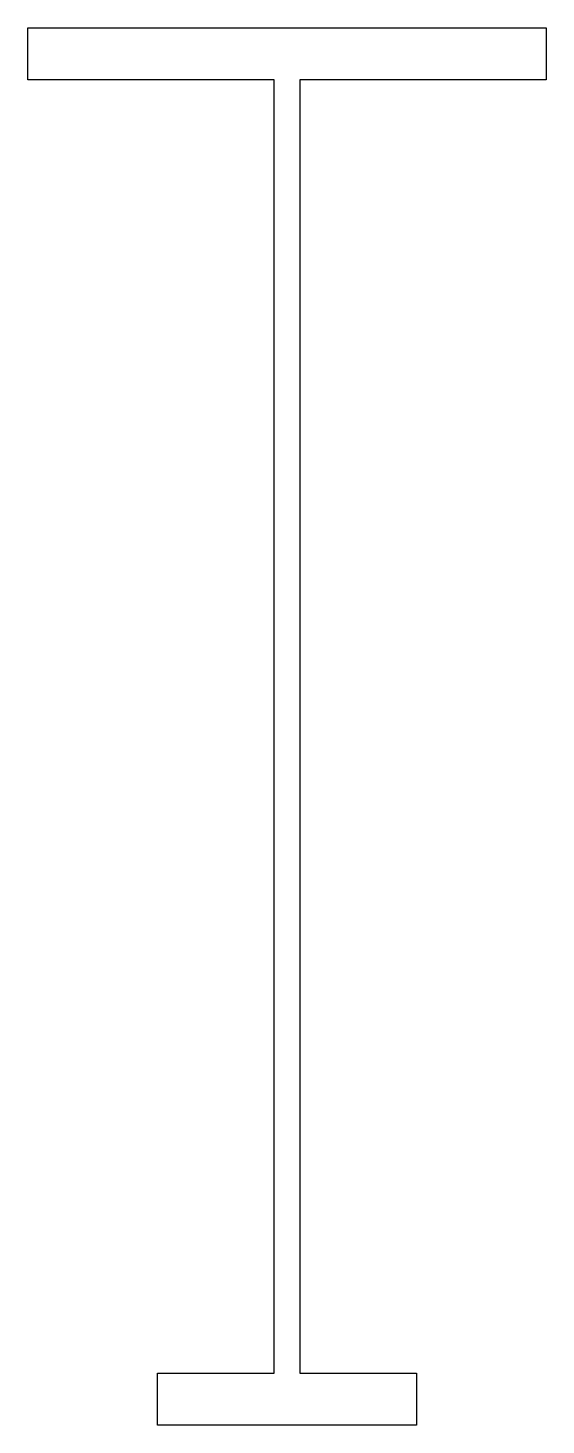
# Model space of a CAD drawing. Extents: x -100 to 100, y 0 to 540.
import ezdxf

# ---------------------------------------------------------------- set-up
doc = ezdxf.new("R2010")
doc.units = 0
doc.layers.add('TEXT25', color=7, linetype='CONTINUOUS')

msp = doc.modelspace()

# ---------------------------------------------------------------- linework, layer by layer
at = {"layer": 'TEXT25'}
for p, q in [((-100, 520), (-100, 540)), ((-100, 540), (100, 540)), ((100, 540), (100, 520)), ((-5, 520), (-100, 520)), ((-5, 20), (-5, 520)), ((5, 520), (5, 20)), ((100, 520), (5, 520)), ((-50, 0), (-50, 20)), ((-50, 20), (-5, 20)), ((5, 20), (50, 20)), ((50, 20), (50, 0)), ((50, 0), (-50, 0))]:
    msp.add_line(p, q, dxfattribs=at)

doc.saveas('drawing.dxf')
